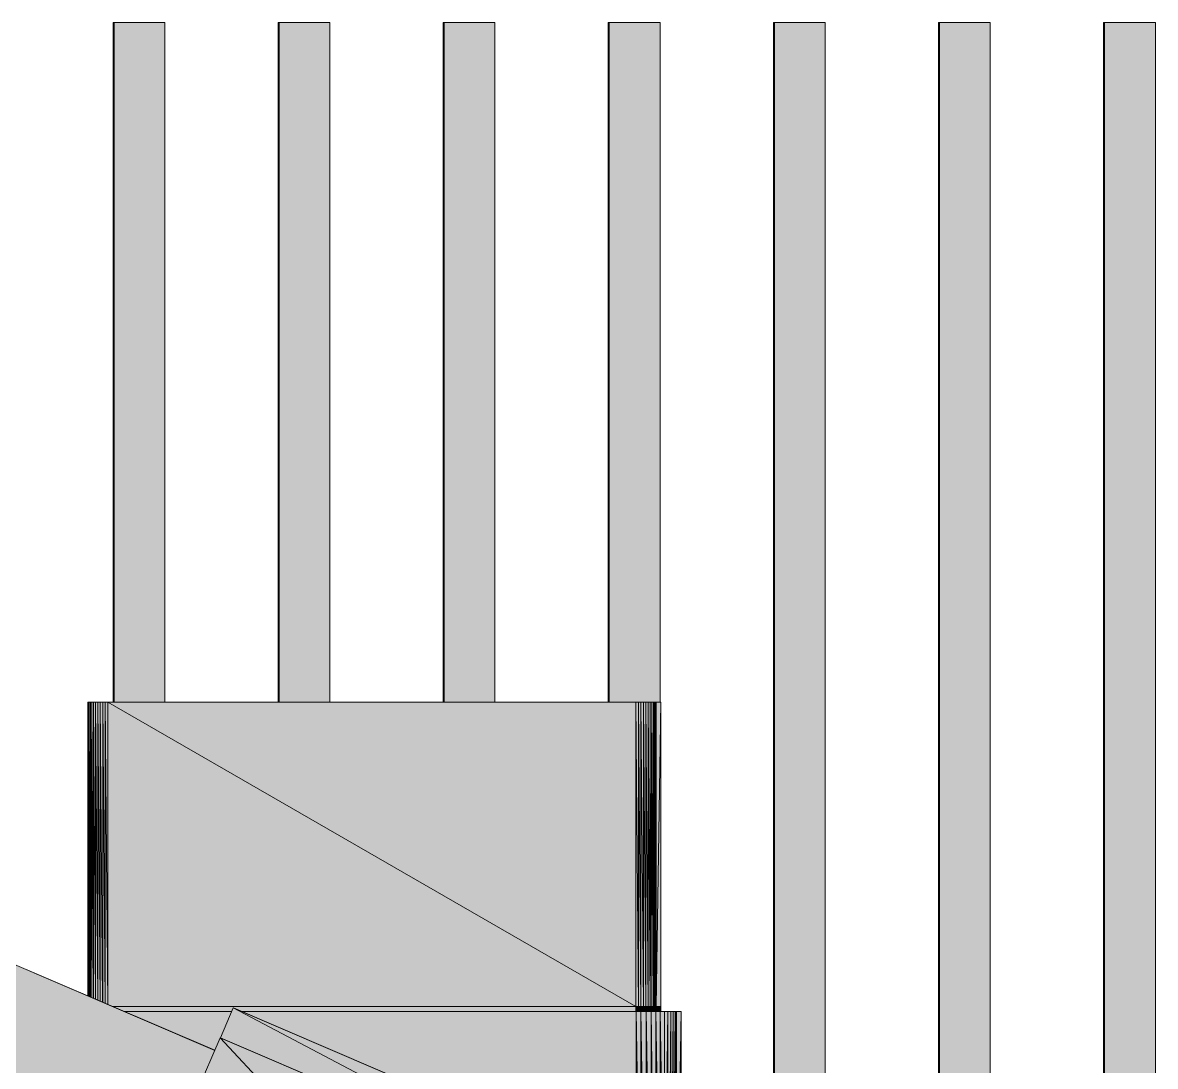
# Model space of a CAD drawing. Header units: millimetres. Extents: x 365175 to 2667127, y -330297 to -162108.
# Drawn here: x 2401597 to 2402267, y -322971 to -322354 of the extents above; entities that cross this region are included whole.
import ezdxf

# ---------------------------------------------------------------- set-up
doc = ezdxf.new("R2010")
doc.units = ezdxf.units.MM
doc.header["$MEASUREMENT"] = 0

# ---------------------------------------------------------------- blocks, each defined once
blk = doc.blocks.new('Élément de coupe_1442_4', base_point=(2775447.68, -323933.55))
at = {"linetype": 'Continuous', "lineweight": 0, "true_color": 0x000000}
for points in [[(2402236.62, -322353.55), (2402236.03, -322353.55), (2402236.03, -323333.55), (2402236.62, -323333.55)], [(2402236.62, -322353.55), (2402236.03, -322353.55), (2402236.03, -323333.55), (2402236.62, -323333.55)], [(2402266.62, -322353.55), (2402236.62, -322353.55), (2402236.62, -323333.55), (2402266.62, -323333.55)]]:
    blk.add_hatch(color=18, dxfattribs=at).paths.add_polyline_path(points)
at = {"color": 18, "linetype": 'Continuous', "lineweight": 5, "true_color": 0x330000}
for p, q in [((2402236.03, -322353.55), (2402236.62, -322353.55)), ((2402236.03, -323333.55), (2402236.03, -322353.55)), ((2402236.62, -322353.55), (2402266.62, -322353.55)), ((2402236.62, -323333.55), (2402236.62, -322353.55)), ((2402266.62, -323333.55), (2402266.62, -322353.55))]:
    blk.add_line(p, q, dxfattribs=at)
blk = doc.blocks.new('Élément de coupe_1443_4', base_point=(2775447.68, -323933.55))
at = {"linetype": 'Continuous', "lineweight": 0, "true_color": 0x000000}
for points in [[(2402139.02, -322353.55), (2402138.43, -322353.55), (2402138.43, -323333.55), (2402139.02, -323333.55)], [(2402139.02, -322353.55), (2402138.43, -322353.55), (2402138.43, -323333.55), (2402139.02, -323333.55)], [(2402169.02, -322353.55), (2402139.02, -322353.55), (2402139.02, -323333.55), (2402169.02, -323333.55)]]:
    blk.add_hatch(color=18, dxfattribs=at).paths.add_polyline_path(points)
at = {"color": 18, "linetype": 'Continuous', "lineweight": 5, "true_color": 0x330000}
for p, q in [((2402138.43, -322353.55), (2402139.02, -322353.55)), ((2402138.43, -323333.55), (2402138.43, -322353.55)), ((2402139.02, -322353.55), (2402169.02, -322353.55)), ((2402139.02, -323333.55), (2402139.02, -322353.55)), ((2402169.02, -323333.55), (2402169.02, -322353.55))]:
    blk.add_line(p, q, dxfattribs=at)
blk = doc.blocks.new('Élément de coupe_1444_4', base_point=(2775447.68, -323933.55))
at = {"linetype": 'Continuous', "lineweight": 0, "true_color": 0x000000}
for points in [[(2402041.42, -322353.55), (2402040.83, -322353.55), (2402040.83, -323333.55), (2402041.42, -323333.55)], [(2402041.42, -322353.55), (2402040.83, -322353.55), (2402040.83, -323333.55), (2402041.42, -323333.55)], [(2402071.42, -322353.55), (2402041.42, -322353.55), (2402041.42, -323333.55), (2402071.42, -323333.55)]]:
    blk.add_hatch(color=18, dxfattribs=at).paths.add_polyline_path(points)
at = {"color": 18, "linetype": 'Continuous', "lineweight": 5, "true_color": 0x330000}
for p, q in [((2402040.83, -322353.55), (2402041.42, -322353.55)), ((2402040.83, -323333.55), (2402040.83, -322353.55)), ((2402041.42, -322353.55), (2402071.42, -322353.55)), ((2402041.42, -323333.55), (2402041.42, -322353.55)), ((2402071.42, -323333.55), (2402071.42, -322353.55))]:
    blk.add_line(p, q, dxfattribs=at)
blk = doc.blocks.new('Élément de coupe_1445_4', base_point=(2775447.68, -323933.55))
at = {"linetype": 'Continuous', "lineweight": 0, "true_color": 0x000000}
for points in [[(2401943.23, -322353.55), (2401943.23, -322755.55), (2401943.82, -322755.55), (2401943.82, -322353.55)], [(2401943.23, -322353.55), (2401943.23, -322755.55), (2401943.82, -322755.55), (2401943.82, -322353.55)], [(2401943.82, -322353.55), (2401943.82, -322755.55), (2401971.51, -322755.55), (2401973.82, -322755.55), (2401973.82, -322353.55)]]:
    blk.add_hatch(color=18, dxfattribs=at).paths.add_polyline_path(points)
at = {"color": 18, "linetype": 'Continuous', "lineweight": 5, "true_color": 0x330000}
for p, q in [((2401943.23, -322353.55), (2401943.82, -322353.55)), ((2401943.23, -322755.55), (2401943.23, -322353.55)), ((2401943.82, -322353.55), (2401973.82, -322353.55)), ((2401943.82, -322755.55), (2401943.82, -322353.55)), ((2401973.82, -322755.55), (2401973.82, -322353.55))]:
    blk.add_line(p, q, dxfattribs=at)
blk = doc.blocks.new('Élément de coupe_1446_4', base_point=(2775447.68, -323933.55))
at = {"linetype": 'Continuous', "lineweight": 0, "true_color": 0x000000}
for points in [[(2401845.63, -322755.55), (2401846.22, -322755.55), (2401846.22, -322353.55), (2401845.63, -322353.55)], [(2401845.63, -322755.55), (2401846.22, -322755.55), (2401846.22, -322353.55), (2401845.63, -322353.55)], [(2401846.22, -322755.55), (2401876.22, -322755.55), (2401876.22, -322353.55), (2401846.22, -322353.55)]]:
    blk.add_hatch(color=18, dxfattribs=at).paths.add_polyline_path(points)
at = {"color": 18, "linetype": 'Continuous', "lineweight": 5, "true_color": 0x330000}
for p, q in [((2401845.63, -322353.55), (2401846.22, -322353.55)), ((2401845.63, -322755.55), (2401845.63, -322353.55)), ((2401846.22, -322353.55), (2401876.22, -322353.55)), ((2401846.22, -322755.55), (2401846.22, -322353.55)), ((2401876.22, -322755.55), (2401876.22, -322353.55))]:
    blk.add_line(p, q, dxfattribs=at)
blk = doc.blocks.new('Élément de coupe_1447_4', base_point=(2775447.68, -323933.55))
at = {"linetype": 'Continuous', "lineweight": 0, "true_color": 0x000000}
for points in [[(2401748.03, -322755.55), (2401748.63, -322755.55), (2401748.63, -322353.55), (2401748.03, -322353.55)], [(2401748.03, -322755.55), (2401748.63, -322755.55), (2401748.63, -322353.55), (2401748.03, -322353.55)], [(2401748.63, -322755.55), (2401778.62, -322755.55), (2401778.62, -322353.55), (2401748.63, -322353.55)]]:
    blk.add_hatch(color=18, dxfattribs=at).paths.add_polyline_path(points)
at = {"color": 18, "linetype": 'Continuous', "lineweight": 5, "true_color": 0x330000}
for p, q in [((2401748.03, -322353.55), (2401748.63, -322353.55)), ((2401748.03, -322755.55), (2401748.03, -322353.55)), ((2401748.63, -322353.55), (2401778.62, -322353.55)), ((2401748.63, -322755.55), (2401748.63, -322353.55)), ((2401778.62, -322755.55), (2401778.62, -322353.55))]:
    blk.add_line(p, q, dxfattribs=at)
blk = doc.blocks.new('Élément de coupe_1448_4', base_point=(2775447.68, -323933.55))
at = {"linetype": 'Continuous', "lineweight": 0, "true_color": 0x000000}
for points in [[(2401651.03, -322353.55), (2401650.43, -322353.55), (2401650.43, -322755.55), (2401651.03, -322755.55)], [(2401651.03, -322353.55), (2401650.43, -322353.55), (2401650.43, -322755.55), (2401651.03, -322755.55)], [(2401681.02, -322353.55), (2401651.03, -322353.55), (2401651.03, -322755.55), (2401681.02, -322755.55)]]:
    blk.add_hatch(color=18, dxfattribs=at).paths.add_polyline_path(points)
at = {"color": 18, "linetype": 'Continuous', "lineweight": 5, "true_color": 0x330000}
for p, q in [((2401650.43, -322353.55), (2401651.03, -322353.55)), ((2401650.43, -322755.55), (2401650.43, -322353.55)), ((2401651.03, -322353.55), (2401681.02, -322353.55)), ((2401651.03, -322755.55), (2401651.03, -322353.55)), ((2401681.02, -322755.55), (2401681.02, -322353.55))]:
    blk.add_line(p, q, dxfattribs=at)
blk = doc.blocks.new('Élément de coupe_1541_4', base_point=(2775447.68, -323933.55))
at = {"linetype": 'Continuous', "lineweight": 0, "true_color": 0x000000}
for points in [[(2401635.53, -322755.55), (2401635.53, -322929.25), (2401635.62, -322755.55)], [(2401635.53, -322755.55), (2401635.53, -322929.25), (2401635.62, -322755.55)], [(2401635.62, -322755.55), (2401635.53, -322929.25), (2401635.62, -322929.29)], [(2401635.62, -322755.55), (2401635.53, -322929.25), (2401635.62, -322929.29)], [(2401635.62, -322755.55), (2401635.62, -322929.29), (2401635.63, -322929.3), (2401635.91, -322755.55)], [(2401635.62, -322755.55), (2401635.62, -322929.29), (2401635.63, -322929.3), (2401635.91, -322755.55)], [(2401635.91, -322755.55), (2401635.63, -322929.3), (2401635.91, -322929.41)], [(2401635.91, -322755.55), (2401635.63, -322929.3), (2401635.91, -322929.41)], [(2401636.4, -322755.55), (2401635.91, -322755.55), (2401635.91, -322929.41), (2401635.92, -322929.42)], [(2401636.4, -322755.55), (2401635.91, -322755.55), (2401635.91, -322929.41), (2401635.92, -322929.42)], [(2401636.4, -322755.55), (2401635.92, -322929.42), (2401636.4, -322929.62)], [(2401636.4, -322755.55), (2401635.92, -322929.42), (2401636.4, -322929.62)], [(2401636.4, -322755.55), (2401636.4, -322929.62), (2401636.42, -322929.63), (2401637.08, -322755.55)], [(2401636.4, -322755.55), (2401636.4, -322929.62), (2401636.42, -322929.63), (2401637.08, -322755.55)], [(2401636.42, -322929.63), (2401637.08, -322929.92), (2401637.08, -322755.55)], [(2401636.42, -322929.63), (2401637.08, -322929.92), (2401637.08, -322755.55)], [(2401637.08, -322755.55), (2401637.08, -322929.92), (2401637.11, -322929.93), (2401637.94, -322755.55)], [(2401637.08, -322755.55), (2401637.08, -322929.92), (2401637.11, -322929.93), (2401637.94, -322755.55)], [(2401637.11, -322929.93), (2401637.94, -322930.29), (2401637.94, -322755.55)], [(2401637.11, -322929.93), (2401637.94, -322930.29), (2401637.94, -322755.55)], [(2401638.96, -322755.55), (2401637.94, -322755.55), (2401637.94, -322930.29), (2401637.97, -322930.3)], [(2401637.97, -322930.3), (2401638.96, -322930.72), (2401638.96, -322755.55)], [(2401640.14, -322755.55), (2401638.96, -322755.55), (2401640.11, -322931.22), (2401640.14, -322931.23)], [(2401638.96, -322755.55), (2401638.96, -322930.72), (2401640.11, -322931.22)], [(2401640.14, -322755.55), (2401641.4, -322931.77), (2401641.43, -322931.78), (2401641.43, -322755.55)], [(2401640.14, -322755.55), (2401640.14, -322931.23), (2401641.4, -322931.77)], [(2401641.43, -322755.55), (2401641.43, -322931.78), (2401642.81, -322932.37)], [(2401641.43, -322755.55), (2401642.81, -322932.37), (2401642.84, -322932.39), (2401642.84, -322755.55)], [(2401644.31, -322755.55), (2401642.84, -322755.55), (2401644.29, -322933.01), (2401644.31, -322933.02)], [(2401642.84, -322755.55), (2401642.84, -322932.39), (2401644.29, -322933.01)], [(2401644.31, -322755.55), (2401645.84, -322933.67), (2401645.86, -322933.68), (2401645.86, -322755.55)], [(2401644.31, -322755.55), (2401644.31, -322933.02), (2401645.84, -322933.67)], [(2401647.42, -322755.55), (2401645.86, -322755.55), (2401647.4, -322934.34), (2401647.42, -322934.35)], [(2401645.86, -322755.55), (2401645.86, -322933.68), (2401647.4, -322934.34)], [(2401647.42, -322755.55), (2401959.4, -322935.55), (2401959.4, -322755.55)], [(2401647.42, -322934.35), (2401650.22, -322935.55), (2401959.4, -322935.55), (2401647.42, -322755.55)], [(2401959.4, -322755.55), (2401960.97, -322935.55), (2401960.97, -322755.55)], [(2401960.97, -322935.55), (2401959.4, -322755.55), (2401959.4, -322935.55)], [(2401962.51, -322935.55), (2401962.51, -322755.55), (2401960.97, -322755.55)], [(2401962.51, -322935.55), (2401960.97, -322755.55), (2401960.97, -322935.55)], [(2401964.01, -322935.55), (2401964.01, -322755.55), (2401962.51, -322755.55)], [(2401964.01, -322935.55), (2401962.51, -322755.55), (2401962.51, -322935.55)], [(2401964.01, -322935.55), (2401965.42, -322935.55), (2401964.01, -322755.55)], [(2401964.01, -322755.55), (2401965.42, -322935.55), (2401965.42, -322755.55)], [(2401966.73, -322935.55), (2401965.42, -322755.55), (2401965.42, -322935.55)], [(2401965.42, -322755.55), (2401966.73, -322935.55), (2401966.73, -322755.55)], [(2401967.92, -322755.55), (2401966.73, -322755.55), (2401967.92, -322935.55)], [(2401967.92, -322935.55), (2401966.73, -322755.55), (2401966.73, -322935.55)], [(2401967.92, -322935.55), (2401968.97, -322755.55), (2401967.92, -322755.55)], [(2401968.97, -322935.55), (2401968.97, -322755.55), (2401967.92, -322935.55)], [(2401968.97, -322755.55), (2401968.97, -322935.55), (2401969.85, -322755.55)], [(2401969.85, -322935.55), (2401969.85, -322755.55), (2401968.97, -322935.55)], [(2401969.85, -322755.55), (2401969.85, -322935.55), (2401970.56, -322755.55)], [(2401970.56, -322935.55), (2401970.56, -322755.55), (2401969.85, -322935.55)], [(2401970.56, -322755.55), (2401970.56, -322935.55), (2401971.08, -322755.55)], [(2401971.08, -322935.55), (2401971.08, -322755.55), (2401970.56, -322935.55)], [(2401971.08, -322935.55), (2401971.4, -322755.55), (2401971.08, -322755.55)], [(2401971.4, -322935.55), (2401971.4, -322755.55), (2401971.08, -322935.55)], [(2401971.4, -322755.55), (2401971.4, -322935.55), (2401971.51, -322755.55)], [(2401971.51, -322935.55), (2401971.51, -322755.55), (2401971.4, -322935.55)], [(2401971.51, -322755.55), (2401971.51, -322935.55), (2401974.24, -322755.55)], [(2401974.24, -322935.55), (2401974.24, -322755.55), (2401971.51, -322935.55)], [(2401650.22, -322935.55), (2401657.22, -322938.55), (2401720.56, -322938.55), (2401721.51, -322936.34), (2401721.6, -322936.34), (2401726.77, -322938.55), (2401959.4, -322938.55), (2401959.4, -322935.55)], [(2401960.97, -322935.55), (2401959.4, -322935.55), (2401959.41, -322938.55), (2401960.97, -322938.55)], [(2401960.97, -322935.55), (2401960.98, -322938.55), (2401962.51, -322938.55), (2401962.51, -322935.55)], [(2401962.51, -322935.55), (2401962.52, -322938.55), (2401964.01, -322938.55), (2401964.01, -322935.55)], [(2401965.42, -322935.55), (2401964.01, -322935.55), (2401964.01, -322938.55), (2401965.42, -322938.55)], [(2401965.42, -322935.55), (2401965.42, -322938.55), (2401966.73, -322938.55), (2401966.73, -322935.55)], [(2401967.92, -322935.55), (2401966.73, -322935.55), (2401966.74, -322938.55), (2401967.92, -322938.55)], [(2401967.92, -322938.55), (2401968.97, -322938.55), (2401968.97, -322935.55), (2401967.92, -322935.55)], [(2401969.85, -322935.55), (2401968.97, -322935.55), (2401968.97, -322938.55), (2401969.85, -322938.55)], [(2401969.85, -322935.55), (2401969.85, -322938.55), (2401970.56, -322938.55), (2401970.56, -322935.55)], [(2401970.56, -322938.55), (2401971.08, -322938.55), (2401971.08, -322935.55), (2401970.56, -322935.55)], [(2401971.4, -322935.55), (2401971.08, -322935.55), (2401971.08, -322938.55), (2401971.4, -322938.55)], [(2401971.4, -322935.55), (2401971.4, -322938.55), (2401971.51, -322938.55), (2401971.51, -322935.55)], [(2401971.51, -322938.55), (2401974.24, -322938.55), (2401974.24, -322935.55), (2401971.51, -322935.55)]]:
    blk.add_hatch(color=18, dxfattribs=at).paths.add_polyline_path(points)
at = {"color": 7, "linetype": 'Continuous', "lineweight": 20}
for p, q in [((2401635.53, -322929.25), (2401635.62, -322755.55)), ((2401635.53, -322929.25), (2401635.53, -322755.55)), ((2401635.62, -322755.55), (2401635.91, -322755.55)), ((2401635.62, -322929.29), (2401635.62, -322755.55)), ((2401635.63, -322929.3), (2401635.91, -322755.55)), ((2401635.91, -322929.41), (2401635.91, -322755.55)), ((2401635.91, -322755.55), (2401636.4, -322755.55)), ((2401635.92, -322929.42), (2401636.4, -322755.55)), ((2401636.4, -322929.62), (2401636.4, -322755.55)), ((2401636.4, -322755.55), (2401637.08, -322755.55)), ((2401636.42, -322929.63), (2401637.08, -322755.55)), ((2401637.08, -322929.92), (2401637.08, -322755.55)), ((2401637.08, -322755.55), (2401637.94, -322755.55)), ((2401637.11, -322929.93), (2401637.94, -322755.55)), ((2401637.94, -322755.55), (2401638.96, -322755.55)), ((2401637.94, -322930.29), (2401637.94, -322755.55)), ((2401637.97, -322930.3), (2401638.96, -322755.55)), ((2401638.96, -322755.55), (2401640.14, -322755.55)), ((2401638.96, -322755.55), (2401640.11, -322931.22)), ((2401638.96, -322930.72), (2401638.96, -322755.55)), ((2401640.14, -322755.55), (2401641.43, -322755.55)), ((2401640.14, -322755.55), (2401641.4, -322931.77)), ((2401640.14, -322931.23), (2401640.14, -322755.55)), ((2401641.43, -322931.78), (2401641.43, -322755.55)), ((2401641.43, -322755.55), (2401642.84, -322755.55)), ((2401641.43, -322755.55), (2401642.81, -322932.37)), ((2401642.84, -322755.55), (2401644.31, -322755.55)), ((2401642.84, -322755.55), (2401644.29, -322933.01)), ((2401642.84, -322932.39), (2401642.84, -322755.55)), ((2401644.31, -322755.55), (2401645.84, -322933.67)), ((2401644.31, -322755.55), (2401645.86, -322755.55)), ((2401644.31, -322933.02), (2401644.31, -322755.55)), ((2401645.86, -322755.55), (2401647.42, -322755.55)), ((2401645.86, -322755.55), (2401647.4, -322934.34)), ((2401645.86, -322933.68), (2401645.86, -322755.55)), ((2401647.42, -322755.55), (2401959.4, -322755.55)), ((2401647.42, -322755.55), (2401959.4, -322935.55)), ((2401647.42, -322934.35), (2401647.42, -322755.55)), ((2401959.4, -322755.55), (2401960.97, -322755.55)), ((2401959.4, -322935.55), (2401959.4, -322755.55)), ((2401959.4, -322755.55), (2401960.97, -322935.55)), ((2401960.97, -322755.55), (2401962.51, -322935.55)), ((2401960.97, -322935.55), (2401960.97, -322755.55)), ((2401960.97, -322755.55), (2401962.51, -322755.55)), ((2401962.51, -322755.55), (2401964.01, -322935.55)), ((2401962.51, -322755.55), (2401964.01, -322755.55)), ((2401962.51, -322935.55), (2401962.51, -322755.55)), ((2401964.01, -322935.55), (2401964.01, -322755.55)), ((2401964.01, -322755.55), (2401965.42, -322755.55)), ((2401964.01, -322755.55), (2401965.42, -322935.55)), ((2401965.42, -322935.55), (2401965.42, -322755.55)), ((2401965.42, -322755.55), (2401966.73, -322755.55)), ((2401965.42, -322755.55), (2401966.73, -322935.55)), ((2401966.73, -322755.55), (2401967.92, -322935.55)), ((2401966.73, -322755.55), (2401967.92, -322755.55)), ((2401966.73, -322935.55), (2401966.73, -322755.55)), ((2401967.92, -322935.55), (2401967.92, -322755.55)), ((2401967.92, -322755.55), (2401968.97, -322755.55)), ((2401968.97, -322755.55), (2401967.92, -322935.55)), ((2401968.97, -322755.55), (2401969.85, -322755.55)), ((2401968.97, -322935.55), (2401968.97, -322755.55)), ((2401969.85, -322755.55), (2401968.97, -322935.55)), ((2401969.85, -322755.55), (2401970.56, -322755.55)), ((2401970.56, -322755.55), (2401969.85, -322935.55)), ((2401969.85, -322935.55), (2401969.85, -322755.55)), ((2401970.56, -322755.55), (2401971.08, -322755.55)), ((2401970.56, -322935.55), (2401970.56, -322755.55)), ((2401971.08, -322755.55), (2401970.56, -322935.55)), ((2401971.08, -322935.55), (2401971.08, -322755.55)), ((2401971.08, -322755.55), (2401971.4, -322755.55)), ((2401971.4, -322755.55), (2401971.08, -322935.55)), ((2401971.51, -322755.55), (2401971.4, -322935.55)), ((2401971.4, -322935.55), (2401971.4, -322755.55)), ((2401971.51, -322755.55), (2401974.24, -322755.55)), ((2401971.51, -322935.55), (2401971.51, -322755.55)), ((2401974.24, -322755.55), (2401971.51, -322935.55)), ((2401974.24, -322935.55), (2401974.24, -322755.55)), ((2401959.4, -322935.55), (2401650.22, -322935.55)), ((2401959.4, -322935.55), (2401959.41, -322938.55)), ((2401960.97, -322935.55), (2401959.4, -322935.55)), ((2401960.97, -322938.55), (2401960.97, -322935.55)), ((2401962.51, -322935.55), (2401960.97, -322935.55)), ((2401962.51, -322938.55), (2401962.51, -322935.55)), ((2401964.01, -322935.55), (2401962.51, -322935.55)), ((2401964.01, -322938.55), (2401964.01, -322935.55)), ((2401965.42, -322935.55), (2401964.01, -322935.55)), ((2401965.42, -322938.55), (2401965.42, -322935.55)), ((2401966.73, -322935.55), (2401965.42, -322935.55)), ((2401966.73, -322938.55), (2401966.73, -322935.55)), ((2401967.92, -322935.55), (2401966.73, -322935.55)), ((2401968.97, -322935.55), (2401967.92, -322935.55)), ((2401967.92, -322938.55), (2401967.92, -322935.55)), ((2401968.97, -322935.55), (2401968.97, -322938.55)), ((2401969.85, -322935.55), (2401968.97, -322935.55)), ((2401969.85, -322935.55), (2401969.85, -322938.55)), ((2401970.56, -322935.55), (2401969.85, -322935.55)), ((2401970.56, -322935.55), (2401970.56, -322938.55)), ((2401971.08, -322935.55), (2401970.56, -322935.55)), ((2401971.08, -322935.55), (2401971.08, -322938.55)), ((2401971.4, -322935.55), (2401971.08, -322935.55)), ((2401971.4, -322935.55), (2401971.4, -322938.55)), ((2401971.51, -322935.55), (2401971.51, -322938.55)), ((2401974.24, -322935.55), (2401971.51, -322935.55)), ((2401974.24, -322935.55), (2401974.24, -322938.55))]:
    blk.add_line(p, q, dxfattribs=at)
blk = doc.blocks.new('Élément de coupe_1542_4', base_point=(2775447.68, -323933.55))
at = {"linetype": 'Continuous', "lineweight": 0, "true_color": 0x000000}
for points in [[(2401720.56, -322938.55), (2401657.22, -322938.55), (2401710.54, -322961.4), (2401713.72, -322953.98), (2401713.95, -322953.98)], [(2401726.77, -322938.55), (2401932.69, -323026.81), (2401942.19, -323030.88), (2401931.4, -323056.07), (2401932.35, -323056.48), (2401932.46, -323056.23), (2401932.68, -323056.23), (2401932.69, -323056.23), (2401938.2, -323058.59), (2401921.84, -323096.77), (2401959.68, -323118.55), (2401959.68, -322938.55)], [(2401962.43, -323118.55), (2401959.68, -322938.55), (2401959.68, -323118.55)], [(2401959.68, -322938.55), (2401962.43, -323118.55), (2401962.43, -322938.55)], [(2401965.52, -323118.55), (2401965.52, -322938.55), (2401962.43, -322938.55)], [(2401965.52, -323118.55), (2401962.43, -322938.55), (2401962.43, -323118.55)], [(2401968.51, -322938.55), (2401965.52, -322938.55), (2401968.51, -323118.55)], [(2401968.51, -323118.55), (2401965.52, -322938.55), (2401965.52, -323118.55)], [(2401968.51, -322938.55), (2401968.51, -323118.55), (2401971.33, -323118.55)], [(2401968.51, -322938.55), (2401971.33, -323118.55), (2401971.33, -322938.55)], [(2401973.96, -322938.55), (2401971.33, -322938.55), (2401973.96, -323118.55)], [(2401973.96, -323118.55), (2401971.33, -322938.55), (2401971.33, -323118.55)], [(2401976.35, -322938.55), (2401973.96, -322938.55), (2401976.35, -323118.55)], [(2401976.35, -323118.55), (2401973.96, -322938.55), (2401973.96, -323118.55)], [(2401976.35, -323118.55), (2401978.44, -322938.55), (2401976.35, -322938.55)], [(2401978.44, -323118.55), (2401978.44, -322938.55), (2401976.35, -323118.55)], [(2401980.21, -322938.55), (2401978.44, -322938.55), (2401978.44, -323118.55)], [(2401980.21, -323118.55), (2401980.21, -322938.55), (2401978.44, -323118.55)], [(2401981.63, -322938.55), (2401980.21, -322938.55), (2401980.21, -323118.55)], [(2401981.63, -322938.55), (2401980.21, -323118.55), (2401981.63, -323118.55)], [(2401982.66, -322938.55), (2401981.63, -323118.55), (2401982.66, -323118.55)], [(2401981.63, -323118.55), (2401982.66, -322938.55), (2401981.63, -322938.55)], [(2401982.66, -323118.55), (2401983.3, -322938.55), (2401982.66, -322938.55)], [(2401983.3, -323118.55), (2401983.3, -322938.55), (2401982.66, -323118.55)], [(2401983.3, -323118.55), (2401983.51, -322938.55), (2401983.3, -322938.55)], [(2401983.51, -323118.55), (2401983.51, -322938.55), (2401983.3, -323118.55)], [(2401983.51, -322938.55), (2401983.51, -323118.55), (2401986.25, -322938.55)], [(2401986.25, -323118.55), (2401986.25, -322938.55), (2401983.51, -323118.55)], [(2401623.53, -323118.55), (2401623.6, -323028.69), (2401623.53, -323028.65)], [(2401623.53, -323118.55), (2401623.6, -323028.69), (2401623.53, -323028.65)], [(2401623.53, -323118.55), (2401623.68, -323118.55), (2401623.68, -323028.72), (2401623.6, -323028.69)], [(2401623.53, -323118.55), (2401623.68, -323118.55), (2401623.68, -323028.72), (2401623.6, -323028.69)], [(2401623.68, -323118.55), (2401623.97, -323028.84), (2401623.68, -323028.72)], [(2401623.68, -323118.55), (2401623.97, -323028.84), (2401623.68, -323028.72)], [(2401623.97, -323028.84), (2401623.68, -323118.55), (2401624.26, -323118.55), (2401624.26, -323028.97)], [(2401623.97, -323028.84), (2401623.68, -323118.55), (2401624.26, -323118.55), (2401624.26, -323028.97)], [(2401624.26, -323118.55), (2401624.76, -323029.18), (2401624.26, -323028.97)], [(2401624.26, -323118.55), (2401624.76, -323029.18), (2401624.26, -323028.97)], [(2401624.26, -323118.55), (2401625.25, -323118.55), (2401625.25, -323029.39), (2401624.76, -323029.18)], [(2401624.26, -323118.55), (2401625.25, -323118.55), (2401625.25, -323029.39), (2401624.76, -323029.18)], [(2401625.25, -323118.55), (2401625.92, -323029.68), (2401625.25, -323029.39)], [(2401625.25, -323118.55), (2401625.92, -323029.68), (2401625.25, -323029.39)], [(2401625.92, -323029.68), (2401625.25, -323118.55), (2401626.61, -323118.55), (2401626.61, -323029.97)], [(2401625.92, -323029.68), (2401625.25, -323118.55), (2401626.61, -323118.55), (2401626.61, -323029.97)], [(2401626.61, -323118.55), (2401627.45, -323030.34), (2401626.61, -323029.97)], [(2401626.61, -323118.55), (2401627.45, -323030.34), (2401626.61, -323029.97)], [(2401626.61, -323118.55), (2401628.33, -323118.55), (2401628.33, -323030.71), (2401627.45, -323030.34)], [(2401626.61, -323118.55), (2401628.33, -323118.55), (2401628.33, -323030.71), (2401627.45, -323030.34)], [(2401628.33, -323118.55), (2401629.33, -323031.14), (2401628.33, -323030.71)], [(2401628.33, -323118.55), (2401629.33, -323031.14), (2401628.33, -323030.71)], [(2401628.33, -323118.55), (2401630.39, -323118.55), (2401630.39, -323031.59), (2401629.33, -323031.14)], [(2401628.33, -323118.55), (2401630.39, -323118.55), (2401630.39, -323031.59), (2401629.33, -323031.14)], [(2401630.39, -323118.55), (2401632.72, -323118.55), (2401631.6, -323032.11), (2401630.39, -323031.59)], [(2401630.39, -323118.55), (2401632.72, -323118.55), (2401631.6, -323032.11), (2401630.39, -323031.59)], [(2401632.72, -323032.59), (2401631.6, -323032.11), (2401632.72, -323118.55)], [(2401632.72, -323032.59), (2401631.6, -323032.11), (2401632.72, -323118.55)], [(2401632.72, -323118.55), (2401635.32, -323118.55), (2401634.09, -323033.18), (2401632.72, -323032.59)], [(2401632.72, -323118.55), (2401635.32, -323118.55), (2401634.09, -323033.18), (2401632.72, -323032.59)], [(2401635.32, -323033.71), (2401634.09, -323033.18), (2401635.32, -323118.55)], [(2401635.32, -323033.71), (2401634.09, -323033.18), (2401635.32, -323118.55)], [(2401635.32, -323118.55), (2401638.13, -323118.55), (2401636.81, -323034.35), (2401635.32, -323033.71)], [(2401635.32, -323118.55), (2401638.13, -323118.55), (2401636.81, -323034.35), (2401635.32, -323033.71)], [(2401638.13, -323034.91), (2401636.81, -323034.35), (2401638.13, -323118.55)], [(2401638.13, -323034.91), (2401636.81, -323034.35), (2401638.13, -323118.55)], [(2401639.73, -323035.6), (2401638.13, -323034.91), (2401638.13, -323118.55), (2401641.09, -323118.55)], [(2401639.73, -323035.6), (2401638.13, -323034.91), (2401638.13, -323118.55), (2401641.09, -323118.55)], [(2401639.73, -323035.6), (2401641.09, -323118.55), (2401641.09, -323036.18)], [(2401639.73, -323035.6), (2401641.09, -323118.55), (2401641.09, -323036.18)], [(2401642.77, -323036.9), (2401641.09, -323036.18), (2401641.09, -323118.55), (2401644.17, -323118.55)], [(2401642.77, -323036.9), (2401641.09, -323036.18), (2401641.09, -323118.55), (2401644.17, -323118.55)], [(2401642.77, -323036.9), (2401644.17, -323118.55), (2401644.17, -323037.5)], [(2401642.77, -323036.9), (2401644.17, -323118.55), (2401644.17, -323037.5)], [(2401645.69, -323038.15), (2401644.17, -323037.5), (2401644.17, -323118.55), (2401646.92, -323118.55)], [(2401645.69, -323038.15), (2401644.17, -323037.5), (2401644.17, -323118.55), (2401646.92, -323118.55)], [(2401645.69, -323038.15), (2401646.92, -323118.55), (2401646.92, -323038.68)], [(2401645.69, -323038.15), (2401646.92, -323118.55), (2401646.92, -323038.68)], [(2401646.92, -323118.55), (2401781.11, -323118.55), (2401664.79, -323068.69), (2401672.31, -323051.13), (2401672.12, -323051.05), (2401672.69, -323049.72), (2401646.92, -323038.68)], [(2401646.92, -323118.55), (2401781.11, -323118.55), (2401664.79, -323068.69), (2401672.31, -323051.13), (2401672.12, -323051.05), (2401672.69, -323049.72), (2401646.92, -323038.68)], [(2401912.5, -323118.55), (2401959.68, -323118.55), (2401921.84, -323096.77)]]:
    blk.add_hatch(color=18, dxfattribs=at).paths.add_polyline_path(points)
at = {"color": 7, "linetype": 'Continuous', "lineweight": 20}
for p, q in [((2401657.22, -322938.55), (2401720.56, -322938.55)), ((2401726.77, -322938.55), (2401959.68, -322938.55)), ((2401959.68, -322938.55), (2401962.43, -322938.55)), ((2401959.68, -322938.55), (2401959.68, -323118.55)), ((2401959.68, -322938.55), (2401962.43, -323118.55)), ((2401962.43, -322938.55), (2401965.52, -323118.55)), ((2401962.43, -322938.55), (2401965.52, -322938.55)), ((2401962.43, -322938.55), (2401962.43, -323118.55)), ((2401965.52, -322938.55), (2401968.51, -323118.55)), ((2401965.52, -322938.55), (2401965.52, -323118.55)), ((2401965.52, -322938.55), (2401968.51, -322938.55)), ((2401968.51, -322938.55), (2401968.51, -323118.55)), ((2401968.51, -322938.55), (2401971.33, -322938.55)), ((2401968.51, -322938.55), (2401971.33, -323118.55)), ((2401971.33, -322938.55), (2401971.33, -323118.55)), ((2401971.33, -322938.55), (2401973.96, -323118.55)), ((2401971.33, -322938.55), (2401973.96, -322938.55)), ((2401973.96, -322938.55), (2401976.35, -323118.55)), ((2401973.96, -322938.55), (2401976.35, -322938.55)), ((2401973.96, -322938.55), (2401973.96, -323118.55)), ((2401976.35, -322938.55), (2401976.35, -323118.55)), ((2401976.35, -322938.55), (2401978.44, -322938.55)), ((2401978.44, -322938.55), (2401976.35, -323118.55)), ((2401980.21, -322938.55), (2401978.44, -323118.55)), ((2401978.44, -322938.55), (2401978.44, -323118.55)), ((2401978.44, -322938.55), (2401980.21, -322938.55)), ((2401981.63, -322938.55), (2401980.21, -323118.55)), ((2401980.21, -322938.55), (2401980.21, -323118.55)), ((2401980.21, -322938.55), (2401981.63, -322938.55)), ((2401981.63, -322938.55), (2401981.63, -323118.55)), ((2401982.66, -322938.55), (2401981.63, -323118.55)), ((2401981.63, -322938.55), (2401982.66, -322938.55)), ((2401982.66, -322938.55), (2401982.66, -323118.55)), ((2401983.3, -322938.55), (2401982.66, -323118.55)), ((2401982.66, -322938.55), (2401983.3, -322938.55)), ((2401983.3, -322938.55), (2401983.3, -323118.55)), ((2401983.3, -322938.55), (2401983.51, -322938.55)), ((2401983.51, -322938.55), (2401983.3, -323118.55)), ((2401983.51, -322938.55), (2401986.25, -322938.55)), ((2401986.25, -322938.55), (2401983.51, -323118.55)), ((2401983.51, -322938.55), (2401983.51, -323118.55)), ((2401986.25, -322938.55), (2401986.25, -323118.55)), ((2401623.53, -323028.65), (2401623.53, -323118.55)), ((2401623.53, -323118.55), (2401623.6, -323028.69)), ((2401623.68, -323028.72), (2401623.68, -323118.55)), ((2401623.68, -323118.55), (2401623.97, -323028.84)), ((2401624.26, -323028.97), (2401624.26, -323118.55)), ((2401624.26, -323118.55), (2401624.76, -323029.18)), ((2401625.25, -323029.39), (2401625.25, -323118.55)), ((2401625.25, -323118.55), (2401625.92, -323029.68)), ((2401626.61, -323029.97), (2401626.61, -323118.55)), ((2401626.61, -323118.55), (2401627.45, -323030.34)), ((2401628.33, -323030.71), (2401628.33, -323118.55)), ((2401628.33, -323118.55), (2401629.33, -323031.14)), ((2401630.39, -323031.59), (2401630.39, -323118.55)), ((2401631.6, -323032.11), (2401632.72, -323118.55)), ((2401632.72, -323032.59), (2401632.72, -323118.55)), ((2401634.09, -323033.18), (2401635.32, -323118.55)), ((2401635.32, -323033.71), (2401635.32, -323118.55)), ((2401636.81, -323034.35), (2401638.13, -323118.55)), ((2401638.13, -323034.91), (2401638.13, -323118.55)), ((2401639.73, -323035.6), (2401641.09, -323118.55)), ((2401641.09, -323036.18), (2401641.09, -323118.55)), ((2401642.77, -323036.9), (2401644.17, -323118.55)), ((2401644.17, -323037.5), (2401644.17, -323118.55)), ((2401645.69, -323038.15), (2401646.92, -323118.55)), ((2401646.92, -323038.68), (2401646.92, -323118.55)), ((2401921.84, -323096.77), (2401959.68, -323118.55)), ((2401623.68, -323118.55), (2401623.53, -323118.55)), ((2401624.26, -323118.55), (2401623.68, -323118.55)), ((2401625.25, -323118.55), (2401624.26, -323118.55)), ((2401626.61, -323118.55), (2401625.25, -323118.55)), ((2401628.33, -323118.55), (2401626.61, -323118.55)), ((2401630.39, -323118.55), (2401628.33, -323118.55)), ((2401632.72, -323118.55), (2401630.39, -323118.55)), ((2401635.32, -323118.55), (2401632.72, -323118.55)), ((2401638.13, -323118.55), (2401635.32, -323118.55)), ((2401641.09, -323118.55), (2401638.13, -323118.55)), ((2401644.17, -323118.55), (2401641.09, -323118.55)), ((2401646.92, -323118.55), (2401644.17, -323118.55)), ((2401781.11, -323118.55), (2401646.92, -323118.55)), ((2401959.68, -323118.55), (2401912.5, -323118.55)), ((2401962.43, -323118.55), (2401959.68, -323118.55)), ((2401965.52, -323118.55), (2401962.43, -323118.55)), ((2401968.51, -323118.55), (2401965.52, -323118.55)), ((2401971.33, -323118.55), (2401968.51, -323118.55)), ((2401973.96, -323118.55), (2401971.33, -323118.55)), ((2401976.35, -323118.55), (2401973.96, -323118.55)), ((2401978.44, -323118.55), (2401976.35, -323118.55)), ((2401980.21, -323118.55), (2401978.44, -323118.55)), ((2401981.63, -323118.55), (2401980.21, -323118.55)), ((2401982.66, -323118.55), (2401981.63, -323118.55)), ((2401983.3, -323118.55), (2401982.66, -323118.55)), ((2401983.51, -323118.55), (2401983.3, -323118.55)), ((2401986.25, -323118.55), (2401983.51, -323118.55))]:
    blk.add_line(p, q, dxfattribs=at)
blk = doc.blocks.new('Élément de coupe_1543_4', base_point=(2775447.68, -323933.55))
at = {"linetype": 'Continuous', "lineweight": 0, "true_color": 0x000000}
for points in [[(2401713.95, -322953.98), (2401934.53, -323048.53), (2401721.51, -322936.34)], [(2401721.51, -322936.34), (2401934.53, -323048.53), (2401942.1, -323030.88)], [(2401721.56, -322936.34), (2401721.51, -322936.34), (2401932.69, -323026.83)], [(2401721.6, -322936.34), (2401721.56, -322936.34), (2401932.69, -323026.81)], [(2401724.95, -322937.79), (2401942.14, -323030.88), (2401942.19, -323030.88)], [(2401724.95, -322937.81), (2401942.1, -323030.88), (2401942.14, -323030.88)], [(2401692.92, -323002.51), (2401803.22, -323049.79), (2401713.72, -322953.98)], [(2401713.72, -322953.98), (2401803.22, -323049.79), (2401824.01, -323001.26)], [(2401713.95, -322953.98), (2401713.72, -322953.98), (2401824.01, -323001.26)], [(2401713.95, -322953.98), (2401824.01, -323001.26), (2401934.53, -323048.53)], [(2401692.92, -323002.51), (2401672.12, -323051.05), (2401782.41, -323098.32)], [(2401692.92, -323002.51), (2401782.41, -323098.32), (2401803.22, -323049.79)], [(2401913.5, -323097.06), (2401824.01, -323001.26), (2401803.22, -323049.79)], [(2401824.01, -323001.26), (2401913.5, -323097.06), (2401934.3, -323048.53)], [(2401934.53, -323048.53), (2401824.01, -323001.26), (2401934.3, -323048.53)], [(2401931.36, -323056.05), (2401931.39, -323056.06), (2401942.19, -323030.88), (2401942.14, -323030.88)], [(2401934.53, -323048.53), (2401932.69, -323052.94), (2401942.14, -323030.88)], [(2401942.1, -323030.88), (2401934.53, -323048.53), (2401942.14, -323030.88)], [(2401664.79, -323068.69), (2401885.36, -323163.24), (2401673.34, -323051.57), (2401672.31, -323051.13)], [(2401664.79, -323068.69), (2401885.36, -323163.24), (2401673.34, -323051.57), (2401672.31, -323051.13)], [(2401782.41, -323098.32), (2401673.34, -323051.57), (2401885.36, -323163.24), (2401892.94, -323145.59), (2401892.71, -323145.59)], [(2401782.41, -323098.32), (2401673.34, -323051.57), (2401885.36, -323163.24), (2401892.94, -323145.59), (2401892.71, -323145.59)], [(2401892.71, -323145.59), (2401803.22, -323049.79), (2401782.41, -323098.32)], [(2401913.5, -323097.06), (2401803.22, -323049.79), (2401892.71, -323145.59)], [(2401894.64, -323141.18), (2401932.46, -323052.94), (2401934.3, -323048.53)], [(2401894.64, -323141.18), (2401934.3, -323048.53), (2401913.5, -323097.06)], [(2401931.16, -323055.97), (2401931.36, -323056.05), (2401932.69, -323052.94), (2401932.68, -323052.94), (2401932.46, -323052.94)], [(2401931.82, -323054.43), (2401932.69, -323052.94), (2401932.46, -323052.94)], [(2401934.3, -323048.53), (2401932.46, -323052.94), (2401934.53, -323048.53)], [(2401934.53, -323048.53), (2401932.46, -323052.94), (2401932.69, -323052.94)], [(2401894.64, -323141.18), (2401913.5, -323097.06), (2401892.71, -323145.59)], [(2401892.94, -323145.59), (2401885.36, -323163.24), (2401885.41, -323163.24)], [(2401892.94, -323145.59), (2401885.36, -323163.24), (2401885.41, -323163.24)], [(2401885.41, -323163.24), (2401893.5, -323144.37), (2401893.48, -323144.36), (2401892.94, -323145.59)], [(2401885.41, -323163.24), (2401893.5, -323144.37), (2401893.48, -323144.36), (2401892.94, -323145.59)], [(2401885.41, -323163.24), (2401885.46, -323163.24), (2401893.54, -323144.38), (2401893.5, -323144.37)], [(2401885.41, -323163.24), (2401885.46, -323163.24), (2401893.54, -323144.38), (2401893.5, -323144.37)], [(2401892.71, -323145.59), (2401892.94, -323145.59), (2401893.42, -323144.33), (2401893.31, -323144.29), (2401894.64, -323141.18)], [(2401893.42, -323144.33), (2401893.31, -323144.29), (2401892.76, -323145.59), (2401892.94, -323145.59)], [(2401892.94, -323145.59), (2401893.48, -323144.36), (2401893.42, -323144.33)], [(2401892.94, -323145.59), (2401893.48, -323144.36), (2401893.42, -323144.33)]]:
    blk.add_hatch(color=18, dxfattribs=at).paths.add_polyline_path(points)
at = {"color": 7, "linetype": 'Continuous', "lineweight": 20}
for p, q in [((2401721.51, -322936.34), (2401713.95, -322953.98)), ((2401721.51, -322936.34), (2401934.53, -323048.53)), ((2401942.1, -323030.88), (2401721.51, -322936.34)), ((2401721.51, -322936.34), (2401942.14, -323030.88)), ((2401942.14, -323030.88), (2401721.56, -322936.34)), ((2401721.56, -322936.34), (2401942.19, -323030.88)), ((2401721.6, -322936.34), (2401942.19, -323030.88)), ((2401692.92, -323002.51), (2401713.72, -322953.98)), ((2401713.72, -322953.98), (2401824.01, -323001.26)), ((2401713.72, -322953.98), (2401803.22, -323049.79)), ((2401713.95, -322953.98), (2401713.72, -322953.98)), ((2401934.53, -323048.53), (2401713.95, -322953.98)), ((2401824.01, -323001.26), (2401713.95, -322953.98)), ((2401672.12, -323051.05), (2401692.92, -323002.51)), ((2401803.22, -323049.79), (2401692.92, -323002.51)), ((2401692.92, -323002.51), (2401782.41, -323098.32)), ((2401824.01, -323001.26), (2401803.22, -323049.79)), ((2401824.01, -323001.26), (2401913.5, -323097.06)), ((2401934.3, -323048.53), (2401824.01, -323001.26)), ((2401824.01, -323001.26), (2401934.53, -323048.53)), ((2401942.19, -323030.88), (2401931.39, -323056.06)), ((2401942.14, -323030.88), (2401932.69, -323052.94)), ((2401942.1, -323030.88), (2401934.53, -323048.53)), ((2401942.14, -323030.88), (2401934.53, -323048.53)), ((2401672.31, -323051.13), (2401664.79, -323068.69)), ((2401782.41, -323098.32), (2401672.12, -323051.05)), ((2401673.34, -323051.57), (2401885.36, -323163.24)), ((2401803.22, -323049.79), (2401782.41, -323098.32)), ((2401913.5, -323097.06), (2401803.22, -323049.79)), ((2401803.22, -323049.79), (2401892.71, -323145.59)), ((2401934.3, -323048.53), (2401894.64, -323141.18)), ((2401934.3, -323048.53), (2401913.5, -323097.06)), ((2401931.13, -323056.05), (2401932.46, -323052.94)), ((2401932.69, -323052.94), (2401931.36, -323056.05)), ((2401932.46, -323052.94), (2401934.3, -323048.53)), ((2401934.53, -323048.53), (2401932.46, -323052.94)), ((2401932.46, -323052.94), (2401932.69, -323052.94)), ((2401932.69, -323052.94), (2401934.53, -323048.53)), ((2401934.53, -323048.53), (2401934.3, -323048.53)), ((2401894.64, -323141.18), (2401931.13, -323056.05)), ((2401931.39, -323056.06), (2401931.39, -323056.06)), ((2401931.4, -323056.07), (2401931.4, -323056.06)), ((2401885.36, -323163.24), (2401664.79, -323068.69)), ((2401892.71, -323145.59), (2401782.41, -323098.32)), ((2401913.5, -323097.06), (2401892.71, -323145.59)), ((2401913.5, -323097.06), (2401894.64, -323141.18)), ((2401892.94, -323145.59), (2401885.36, -323163.24)), ((2401893.5, -323144.37), (2401885.41, -323163.24)), ((2401892.94, -323145.59), (2401885.41, -323163.24)), ((2401885.46, -323163.24), (2401893.54, -323144.38)), ((2401892.71, -323145.59), (2401894.64, -323141.18)), ((2401892.71, -323145.59), (2401892.94, -323145.59)), ((2401893.42, -323144.33), (2401892.94, -323145.59)), ((2401893.48, -323144.36), (2401892.94, -323145.59))]:
    blk.add_line(p, q, dxfattribs=at)
blk = doc.blocks.new('Élément de coupe_1545_4', base_point=(2775447.68, -323933.55))
at = {"linetype": 'Continuous', "lineweight": 0, "true_color": 0x000000}
for points in [[(2400633.33, -322563.46), (2400617.1, -322570.76), (2401674.34, -323045.86), (2401692.92, -323002.51), (2401710.51, -322961.49), (2400642.18, -322503.58), (2400642.93, -322506.37), (2400642.93, -322539.51)], [(2401710.54, -322961.4), (2400642.15, -322503.47), (2400642.16, -322503.5)], [(2401710.54, -322961.41), (2400642.16, -322503.5), (2400642.18, -322503.58), (2401710.51, -322961.49)], [(2401673.63, -323045.54), (2401674.34, -323045.86), (2401692.92, -323002.51), (2401710.51, -322961.49), (2401709.79, -322961.18), (2401689.53, -323008.41)], [(2401709.64, -322961.11), (2401709.78, -322961.18), (2401710.51, -322961.49), (2401710.54, -322961.41), (2401709.85, -322961.11)]]:
    blk.add_hatch(color=18, dxfattribs=at).paths.add_polyline_path(points)
at = {"color": 7, "linetype": 'Continuous', "lineweight": 20}
for p, q in [((2400642.15, -322503.47), (2401710.54, -322961.4)), ((2400642.16, -322503.5), (2401710.54, -322961.41)), ((2400642.18, -322503.58), (2401710.51, -322961.49))]:
    blk.add_line(p, q, dxfattribs=at)

msp = doc.modelspace()

# ---------------------------------------------------------------- block references
at = {"lineweight": 0}
for name in ['Élément de coupe_1545_4', 'Élément de coupe_1448_4', 'Élément de coupe_1447_4', 'Élément de coupe_1446_4', 'Élément de coupe_1445_4', 'Élément de coupe_1444_4', 'Élément de coupe_1443_4', 'Élément de coupe_1442_4', 'Élément de coupe_1541_4', 'Élément de coupe_1542_4', 'Élément de coupe_1543_4']:
    msp.add_blockref(name, (2775447.681, -323933.55), dxfattribs=at)

doc.saveas('drawing.dxf')
